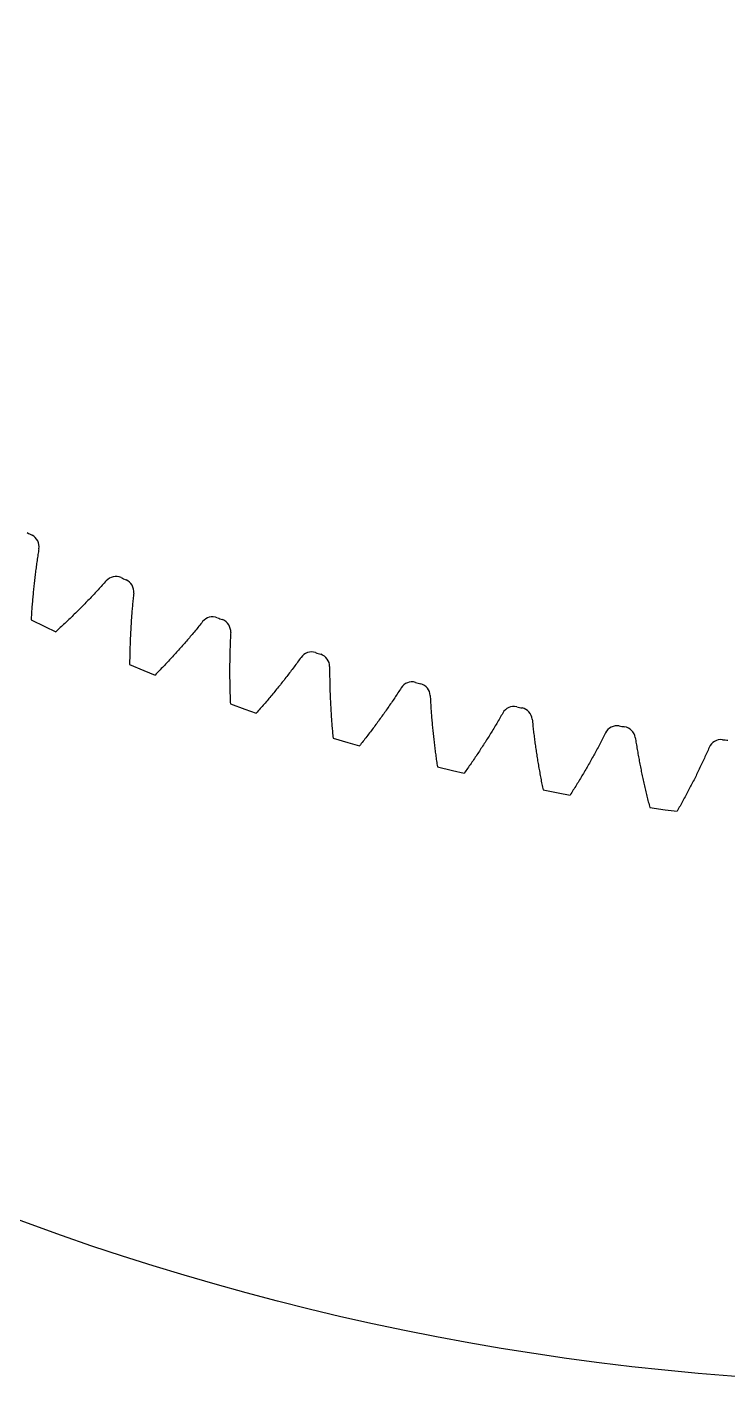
# Model space of a CAD drawing. Header units: inches. Extents: x -337 to 409, y -412 to 336.
# Drawn here: x -248.6 to -212.4, y 65.3 to 135.4 of the extents above; entities that cross this region are included whole.
import ezdxf

# ---------------------------------------------------------------- set-up
doc = ezdxf.new("R2010")
doc.units = ezdxf.units.IN
doc.header["$MEASUREMENT"] = 0

msp = doc.modelspace()

# ---------------------------------------------------------------- linework, layer by layer
at = {"color": 7, "linetype": 'Continuous'}
for p, q in [((-248.115, 107.906), (-248.126, 107.829)), ((-248.104, 107.982), (-248.115, 107.906)), ((-248.092, 108.058), (-248.104, 107.982)), ((-248.08, 108.134), (-248.092, 108.058)), ((-248.069, 108.21), (-248.08, 108.134)), ((-248.056, 108.286), (-248.069, 108.21)), ((-248.044, 108.362), (-248.056, 108.286)), ((-248.032, 108.438), (-248.044, 108.362)), ((-248.209, 107.219), (-248.219, 107.143)), ((-248.199, 107.296), (-248.209, 107.219)), ((-248.189, 107.372), (-248.199, 107.296)), ((-248.179, 107.448), (-248.189, 107.372)), ((-248.169, 107.525), (-248.179, 107.448)), ((-248.159, 107.601), (-248.169, 107.525)), ((-248.148, 107.677), (-248.159, 107.601)), ((-248.137, 107.753), (-248.148, 107.677)), ((-248.126, 107.829), (-248.137, 107.753)), ((-248.289, 106.531), (-248.297, 106.455)), ((-248.281, 106.608), (-248.289, 106.531)), ((-248.272, 106.684), (-248.281, 106.608)), ((-248.264, 106.761), (-248.272, 106.684)), ((-248.255, 106.837), (-248.264, 106.761)), ((-248.246, 106.914), (-248.255, 106.837)), ((-248.237, 106.99), (-248.246, 106.914)), ((-248.228, 107.067), (-248.237, 106.99)), ((-248.219, 107.143), (-248.228, 107.067)), ((-244.758, 106.549), (-244.81, 106.492)), ((-244.707, 106.606), (-244.758, 106.549)), ((-244.655, 106.663), (-244.707, 106.606)), ((-244.604, 106.721), (-244.655, 106.663)), ((-244.553, 106.778), (-244.604, 106.721)), ((-248.356, 105.842), (-248.363, 105.765)), ((-248.349, 105.918), (-248.356, 105.842)), ((-248.342, 105.995), (-248.349, 105.918)), ((-248.335, 106.072), (-248.342, 105.995)), ((-248.328, 106.148), (-248.335, 106.072)), ((-248.32, 106.225), (-248.328, 106.148)), ((-248.313, 106.302), (-248.32, 106.225)), ((-248.305, 106.378), (-248.313, 106.302)), ((-248.297, 106.455), (-248.305, 106.378)), ((-245.441, 105.818), (-245.495, 105.763)), ((-245.388, 105.874), (-245.441, 105.818)), ((-245.335, 105.929), (-245.388, 105.874)), ((-245.282, 105.985), (-245.335, 105.929)), ((-245.229, 106.041), (-245.282, 105.985)), ((-245.176, 106.097), (-245.229, 106.041)), ((-245.123, 106.153), (-245.176, 106.097)), ((-245.071, 106.209), (-245.123, 106.153)), ((-245.018, 106.266), (-245.071, 106.209)), ((-244.966, 106.322), (-245.018, 106.266)), ((-244.914, 106.379), (-244.966, 106.322)), ((-244.862, 106.435), (-244.914, 106.379)), ((-244.81, 106.492), (-244.862, 106.435)), ((-243.167, 105.841), (-243.174, 105.764)), ((-243.159, 105.917), (-243.167, 105.841)), ((-243.151, 105.994), (-243.159, 105.917)), ((-243.142, 106.07), (-243.151, 105.994)), ((-243.134, 106.147), (-243.142, 106.07)), ((-248.41, 105.151), (-248.416, 105.075)), ((-248.405, 105.228), (-248.41, 105.151)), ((-248.399, 105.305), (-248.405, 105.228)), ((-248.394, 105.382), (-248.399, 105.305)), ((-248.388, 105.458), (-248.394, 105.382)), ((-248.382, 105.535), (-248.388, 105.458)), ((-248.375, 105.612), (-248.382, 105.535)), ((-248.369, 105.689), (-248.375, 105.612)), ((-248.363, 105.765), (-248.369, 105.689)), ((-246.146, 105.108), (-246.201, 105.054)), ((-246.091, 105.162), (-246.146, 105.108)), ((-246.036, 105.216), (-246.091, 105.162)), ((-245.981, 105.27), (-246.036, 105.216)), ((-245.927, 105.324), (-245.981, 105.27)), ((-245.873, 105.379), (-245.927, 105.324)), ((-245.818, 105.433), (-245.873, 105.379)), ((-245.764, 105.488), (-245.818, 105.433)), ((-245.71, 105.543), (-245.764, 105.488)), ((-245.656, 105.597), (-245.71, 105.543)), ((-245.602, 105.653), (-245.656, 105.597)), ((-245.548, 105.708), (-245.602, 105.653)), ((-245.495, 105.763), (-245.548, 105.708)), ((-243.23, 105.151), (-243.236, 105.074)), ((-243.223, 105.228), (-243.23, 105.151)), ((-243.217, 105.304), (-243.223, 105.228)), ((-243.21, 105.381), (-243.217, 105.304)), ((-243.204, 105.457), (-243.21, 105.381)), ((-243.197, 105.534), (-243.204, 105.457)), ((-243.189, 105.611), (-243.197, 105.534)), ((-243.182, 105.687), (-243.189, 105.611)), ((-243.174, 105.764), (-243.182, 105.687)), ((-248.43, 104.844), (-248.435, 104.767)), ((-248.426, 104.921), (-248.43, 104.844)), ((-248.421, 104.998), (-248.426, 104.921)), ((-248.416, 105.075), (-248.421, 104.998)), ((-246.869, 104.416), (-246.925, 104.364)), ((-246.812, 104.469), (-246.869, 104.416)), ((-246.756, 104.521), (-246.812, 104.469)), ((-246.7, 104.574), (-246.756, 104.521)), ((-246.644, 104.627), (-246.7, 104.574)), ((-246.588, 104.68), (-246.644, 104.627)), ((-246.533, 104.733), (-246.588, 104.68)), ((-246.477, 104.786), (-246.533, 104.733)), ((-246.422, 104.839), (-246.477, 104.786)), ((-246.366, 104.893), (-246.422, 104.839)), ((-246.311, 104.946), (-246.366, 104.893)), ((-246.256, 105), (-246.311, 104.946)), ((-246.201, 105.054), (-246.256, 105)), ((-243.278, 104.46), (-243.283, 104.383)), ((-243.273, 104.537), (-243.278, 104.46)), ((-243.268, 104.614), (-243.273, 104.537)), ((-243.263, 104.69), (-243.268, 104.614)), ((-243.258, 104.767), (-243.263, 104.69)), ((-243.253, 104.844), (-243.258, 104.767)), ((-243.247, 104.921), (-243.253, 104.844)), ((-243.242, 104.997), (-243.247, 104.921)), ((-243.236, 105.074), (-243.242, 104.997)), ((-239.766, 104.432), (-239.815, 104.372)), ((-239.718, 104.492), (-239.766, 104.432)), ((-239.669, 104.552), (-239.718, 104.492)), ((-239.621, 104.612), (-239.669, 104.552)), ((-239.573, 104.672), (-239.621, 104.612)), ((-247.095, 104.207), (-247.151, 104.155)), ((-247.038, 104.259), (-247.095, 104.207)), ((-246.981, 104.311), (-247.038, 104.259)), ((-246.925, 104.364), (-246.981, 104.311)), ((-243.313, 103.768), (-243.316, 103.691)), ((-243.31, 103.845), (-243.313, 103.768)), ((-243.306, 103.922), (-243.31, 103.845)), ((-243.303, 103.999), (-243.306, 103.922)), ((-243.299, 104.076), (-243.303, 103.999)), ((-243.295, 104.153), (-243.299, 104.076)), ((-243.291, 104.229), (-243.295, 104.153)), ((-243.287, 104.306), (-243.291, 104.229)), ((-243.283, 104.383), (-243.287, 104.306)), ((-240.36, 103.725), (-240.41, 103.666)), ((-240.31, 103.783), (-240.36, 103.725)), ((-240.26, 103.841), (-240.31, 103.783)), ((-240.21, 103.9), (-240.26, 103.841)), ((-240.16, 103.959), (-240.21, 103.9)), ((-240.11, 104.017), (-240.16, 103.959)), ((-240.061, 104.076), (-240.11, 104.017)), ((-240.011, 104.135), (-240.061, 104.076)), ((-239.962, 104.194), (-240.011, 104.135)), ((-239.913, 104.254), (-239.962, 104.194)), ((-239.864, 104.313), (-239.913, 104.254)), ((-239.815, 104.372), (-239.864, 104.313)), ((-238.143, 103.731), (-238.147, 103.654)), ((-238.14, 103.808), (-238.143, 103.731)), ((-238.136, 103.885), (-238.14, 103.808)), ((-238.132, 103.961), (-238.136, 103.885)), ((-238.127, 104.038), (-238.132, 103.961)), ((-238.123, 104.115), (-238.127, 104.038)), ((-243.337, 102.999), (-243.339, 102.922)), ((-243.335, 103.076), (-243.337, 102.999)), ((-243.334, 103.153), (-243.335, 103.076)), ((-243.332, 103.23), (-243.334, 103.153)), ((-243.329, 103.307), (-243.332, 103.23)), ((-243.327, 103.384), (-243.329, 103.307)), ((-243.325, 103.46), (-243.327, 103.384)), ((-243.322, 103.537), (-243.325, 103.46)), ((-243.319, 103.614), (-243.322, 103.537)), ((-243.316, 103.691), (-243.319, 103.614)), ((-240.972, 103.034), (-241.024, 102.977)), ((-240.921, 103.091), (-240.972, 103.034)), ((-240.869, 103.148), (-240.921, 103.091)), ((-240.818, 103.205), (-240.869, 103.148)), ((-240.766, 103.262), (-240.818, 103.205)), ((-240.715, 103.32), (-240.766, 103.262)), ((-240.664, 103.377), (-240.715, 103.32)), ((-240.613, 103.435), (-240.664, 103.377)), ((-240.562, 103.492), (-240.613, 103.435)), ((-240.511, 103.55), (-240.562, 103.492)), ((-240.461, 103.608), (-240.511, 103.55)), ((-240.41, 103.666), (-240.461, 103.608)), ((-238.169, 103.039), (-238.17, 102.962)), ((-238.167, 103.116), (-238.169, 103.039)), ((-238.164, 103.192), (-238.167, 103.116)), ((-238.162, 103.269), (-238.164, 103.192)), ((-238.159, 103.346), (-238.162, 103.269)), ((-238.156, 103.423), (-238.159, 103.346)), ((-238.154, 103.5), (-238.156, 103.423)), ((-238.15, 103.577), (-238.154, 103.5)), ((-238.147, 103.654), (-238.15, 103.577)), ((-243.344, 102.537), (-243.345, 102.46)), ((-243.343, 102.614), (-243.344, 102.537)), ((-243.341, 102.768), (-243.343, 102.691)), ((-243.343, 102.691), (-243.343, 102.614)), ((-243.34, 102.845), (-243.341, 102.768)), ((-243.339, 102.922), (-243.34, 102.845)), ((-241.655, 102.302), (-241.708, 102.247)), ((-241.602, 102.358), (-241.655, 102.302)), ((-241.549, 102.414), (-241.602, 102.358)), ((-241.496, 102.469), (-241.549, 102.414)), ((-241.443, 102.525), (-241.496, 102.469)), ((-241.39, 102.581), (-241.443, 102.525)), ((-241.338, 102.638), (-241.39, 102.581)), ((-241.285, 102.694), (-241.338, 102.638)), ((-241.233, 102.75), (-241.285, 102.694)), ((-241.18, 102.807), (-241.233, 102.75)), ((-241.128, 102.863), (-241.18, 102.807)), ((-241.076, 102.92), (-241.128, 102.863)), ((-241.024, 102.977), (-241.076, 102.92)), ((-238.179, 102.346), (-238.18, 102.269)), ((-238.178, 102.5), (-238.179, 102.423)), ((-238.179, 102.423), (-238.179, 102.346)), ((-238.177, 102.577), (-238.178, 102.5)), ((-238.176, 102.654), (-238.177, 102.577)), ((-238.175, 102.731), (-238.176, 102.654)), ((-238.174, 102.808), (-238.175, 102.731)), ((-238.172, 102.885), (-238.174, 102.808)), ((-238.17, 102.962), (-238.172, 102.885)), ((-234.853, 102.331), (-234.899, 102.27)), ((-234.807, 102.393), (-234.853, 102.331)), ((-234.761, 102.455), (-234.807, 102.393)), ((-234.716, 102.517), (-234.761, 102.455)), ((-234.67, 102.579), (-234.716, 102.517)), ((-234.625, 102.641), (-234.67, 102.579)), ((-234.58, 102.704), (-234.625, 102.641)), ((-234.535, 102.766), (-234.58, 102.704)), ((-234.49, 102.829), (-234.535, 102.766)), ((-233.013, 102.349), (-233.013, 102.272)), ((-241.977, 101.971), (-242.031, 101.916)), ((-241.923, 102.026), (-241.977, 101.971)), ((-241.869, 102.081), (-241.923, 102.026)), ((-241.815, 102.136), (-241.869, 102.081)), ((-241.762, 102.191), (-241.815, 102.136)), ((-241.708, 102.247), (-241.762, 102.191)), ((-238.18, 102.269), (-238.18, 102.192)), ((-238.18, 102.192), (-238.18, 102.115)), ((-238.18, 102.115), (-238.18, 102.038)), ((-238.18, 102.038), (-238.179, 101.961)), ((-238.179, 101.961), (-238.179, 101.884)), ((-238.179, 101.884), (-238.178, 101.807)), ((-238.178, 101.807), (-238.178, 101.73)), ((-238.178, 101.73), (-238.177, 101.653)), ((-238.177, 101.653), (-238.175, 101.576)), ((-235.416, 101.599), (-235.464, 101.539)), ((-235.368, 101.659), (-235.416, 101.599)), ((-235.321, 101.72), (-235.368, 101.659)), ((-235.273, 101.781), (-235.321, 101.72)), ((-235.226, 101.841), (-235.273, 101.781)), ((-235.179, 101.902), (-235.226, 101.841)), ((-235.132, 101.963), (-235.179, 101.902)), ((-235.085, 102.024), (-235.132, 101.963)), ((-235.038, 102.086), (-235.085, 102.024)), ((-234.992, 102.147), (-235.038, 102.086)), ((-234.946, 102.208), (-234.992, 102.147)), ((-234.899, 102.27), (-234.946, 102.208)), ((-233.013, 102.272), (-233.013, 102.195)), ((-233.013, 102.195), (-233.013, 102.118)), ((-233.013, 102.118), (-233.013, 102.041)), ((-233.013, 102.041), (-233.013, 101.964)), ((-233.013, 101.964), (-233.012, 101.887)), ((-233.012, 101.887), (-233.012, 101.81)), ((-233.012, 101.81), (-233.011, 101.733)), ((-233.011, 101.733), (-233.01, 101.656)), ((-233.01, 101.656), (-233.009, 101.579)), ((-238.175, 101.576), (-238.174, 101.5)), ((-238.174, 101.5), (-238.173, 101.423)), ((-238.173, 101.423), (-238.171, 101.346)), ((-238.171, 101.346), (-238.17, 101.269)), ((-238.17, 101.269), (-238.168, 101.192)), ((-238.168, 101.192), (-238.166, 101.115)), ((-238.166, 101.115), (-238.164, 101.038)), ((-238.164, 101.038), (-238.161, 100.961)), ((-238.161, 100.961), (-238.159, 100.884)), ((-235.948, 100.941), (-235.997, 100.882)), ((-235.899, 101), (-235.948, 100.941)), ((-235.85, 101.06), (-235.899, 101)), ((-235.802, 101.119), (-235.85, 101.06)), ((-235.753, 101.179), (-235.802, 101.119)), ((-235.704, 101.239), (-235.753, 101.179)), ((-235.656, 101.299), (-235.704, 101.239)), ((-235.608, 101.358), (-235.656, 101.299)), ((-235.56, 101.418), (-235.608, 101.358)), ((-235.511, 101.478), (-235.56, 101.418)), ((-235.464, 101.539), (-235.511, 101.478)), ((-233.009, 101.579), (-233.007, 101.502)), ((-233.007, 101.502), (-233.006, 101.425)), ((-233.006, 101.425), (-233.004, 101.348)), ((-233.004, 101.348), (-233.002, 101.271)), ((-233.002, 101.271), (-233, 101.194)), ((-233, 101.194), (-232.997, 101.117)), ((-232.997, 101.117), (-232.995, 101.04)), ((-232.995, 101.04), (-232.992, 100.963)), ((-232.992, 100.963), (-232.989, 100.887)), ((-229.526, 100.931), (-229.569, 100.867)), ((-229.484, 100.995), (-229.526, 100.931)), ((-229.442, 101.06), (-229.484, 100.995)), ((-229.4, 101.124), (-229.442, 101.06)), ((-229.359, 101.189), (-229.4, 101.124)), ((-229.317, 101.254), (-229.359, 101.189)), ((-238.159, 100.884), (-238.156, 100.807)), ((-238.156, 100.807), (-238.153, 100.73)), ((-238.153, 100.73), (-238.15, 100.653)), ((-238.15, 100.653), (-238.147, 100.576)), ((-238.147, 100.576), (-238.144, 100.5)), ((-238.144, 100.5), (-238.141, 100.423)), ((-236.546, 100.237), (-236.596, 100.179)), ((-236.495, 100.295), (-236.546, 100.237)), ((-236.445, 100.353), (-236.495, 100.295)), ((-236.395, 100.412), (-236.445, 100.353)), ((-236.345, 100.47), (-236.395, 100.412)), ((-236.295, 100.529), (-236.345, 100.47)), ((-236.245, 100.587), (-236.295, 100.529)), ((-236.195, 100.646), (-236.245, 100.587)), ((-236.146, 100.705), (-236.195, 100.646)), ((-236.096, 100.764), (-236.146, 100.705)), ((-236.047, 100.823), (-236.096, 100.764)), ((-235.997, 100.882), (-236.047, 100.823)), ((-232.989, 100.887), (-232.986, 100.81)), ((-232.986, 100.81), (-232.983, 100.733)), ((-232.983, 100.733), (-232.98, 100.656)), ((-232.98, 100.656), (-232.976, 100.579)), ((-232.976, 100.579), (-232.972, 100.502)), ((-232.972, 100.502), (-232.969, 100.425)), ((-232.969, 100.425), (-232.965, 100.349)), ((-232.965, 100.349), (-232.96, 100.272)), ((-232.96, 100.272), (-232.956, 100.195)), ((-232.956, 100.195), (-232.952, 100.118)), ((-230.001, 100.23), (-230.045, 100.166)), ((-229.957, 100.293), (-230.001, 100.23)), ((-229.913, 100.356), (-229.957, 100.293)), ((-229.869, 100.42), (-229.913, 100.356)), ((-229.826, 100.483), (-229.869, 100.42)), ((-229.783, 100.547), (-229.826, 100.483)), ((-229.74, 100.611), (-229.783, 100.547)), ((-229.697, 100.674), (-229.74, 100.611)), ((-229.654, 100.739), (-229.697, 100.674)), ((-229.611, 100.802), (-229.654, 100.739)), ((-229.569, 100.867), (-229.611, 100.802)), ((-227.817, 100.852), (-227.813, 100.775)), ((-227.813, 100.775), (-227.81, 100.698)), ((-227.81, 100.698), (-227.806, 100.621)), ((-227.806, 100.621), (-227.801, 100.544)), ((-227.801, 100.544), (-227.797, 100.468)), ((-227.797, 100.468), (-227.793, 100.391)), ((-227.793, 100.391), (-227.788, 100.314)), ((-227.788, 100.314), (-227.783, 100.237)), ((-227.783, 100.237), (-227.778, 100.16)), ((-236.749, 100.005), (-236.8, 99.948)), ((-236.698, 100.063), (-236.749, 100.005)), ((-236.647, 100.121), (-236.698, 100.063)), ((-236.596, 100.179), (-236.647, 100.121)), ((-232.952, 100.118), (-232.947, 100.041)), ((-232.947, 100.041), (-232.942, 99.964)), ((-232.942, 99.964), (-232.937, 99.888)), ((-232.937, 99.888), (-232.932, 99.811)), ((-232.932, 99.811), (-232.927, 99.734)), ((-232.927, 99.734), (-232.922, 99.657)), ((-232.922, 99.657), (-232.916, 99.58)), ((-232.916, 99.58), (-232.91, 99.504)), ((-232.91, 99.504), (-232.904, 99.427)), ((-230.492, 99.54), (-230.538, 99.478)), ((-230.447, 99.603), (-230.492, 99.54)), ((-230.402, 99.665), (-230.447, 99.603)), ((-230.357, 99.727), (-230.402, 99.665)), ((-230.311, 99.79), (-230.357, 99.727)), ((-230.267, 99.852), (-230.311, 99.79)), ((-230.222, 99.915), (-230.267, 99.852)), ((-230.177, 99.978), (-230.222, 99.915)), ((-230.133, 100.041), (-230.177, 99.978)), ((-230.089, 100.103), (-230.133, 100.041)), ((-230.045, 100.166), (-230.089, 100.103)), ((-227.778, 100.16), (-227.773, 100.084)), ((-227.773, 100.084), (-227.767, 100.007)), ((-227.767, 100.007), (-227.762, 99.93)), ((-227.762, 99.93), (-227.756, 99.853)), ((-227.756, 99.853), (-227.75, 99.777)), ((-227.75, 99.777), (-227.744, 99.7)), ((-227.744, 99.7), (-227.737, 99.623)), ((-227.737, 99.623), (-227.731, 99.546)), ((-227.731, 99.546), (-227.724, 99.47)), ((-224.3, 99.552), (-224.339, 99.486)), ((-224.261, 99.619), (-224.3, 99.552)), ((-224.222, 99.685), (-224.261, 99.619)), ((-224.184, 99.752), (-224.222, 99.685)), ((-224.145, 99.819), (-224.184, 99.752)), ((-224.107, 99.885), (-224.145, 99.819)), ((-224.069, 99.952), (-224.107, 99.885)), ((-222.55, 99.629), (-222.542, 99.553)), ((-222.542, 99.553), (-222.535, 99.476)), ((-232.904, 99.427), (-232.898, 99.35)), ((-232.898, 99.35), (-232.892, 99.273)), ((-232.892, 99.273), (-232.886, 99.197)), ((-232.886, 99.197), (-232.879, 99.12)), ((-232.879, 99.12), (-232.873, 99.043)), ((-232.873, 99.043), (-232.866, 98.967)), ((-232.866, 98.967), (-232.859, 98.89)), ((-232.859, 98.89), (-232.852, 98.814)), ((-232.852, 98.814), (-232.845, 98.737)), ((-231.046, 98.802), (-231.093, 98.741)), ((-230.999, 98.863), (-231.046, 98.802)), ((-230.953, 98.924), (-230.999, 98.863)), ((-230.906, 98.985), (-230.953, 98.924)), ((-230.859, 99.046), (-230.906, 98.985)), ((-230.813, 99.108), (-230.859, 99.046)), ((-230.767, 99.169), (-230.813, 99.108)), ((-230.721, 99.231), (-230.767, 99.169)), ((-230.675, 99.293), (-230.721, 99.231)), ((-230.629, 99.355), (-230.675, 99.293)), ((-230.583, 99.416), (-230.629, 99.355)), ((-230.538, 99.478), (-230.583, 99.416)), ((-227.724, 99.47), (-227.717, 99.393)), ((-227.717, 99.393), (-227.71, 99.317)), ((-227.71, 99.317), (-227.703, 99.24)), ((-227.703, 99.24), (-227.695, 99.163)), ((-227.695, 99.163), (-227.688, 99.087)), ((-227.688, 99.087), (-227.68, 99.01)), ((-227.68, 99.01), (-227.672, 98.934)), ((-227.672, 98.934), (-227.664, 98.857)), ((-227.664, 98.857), (-227.656, 98.781)), ((-224.739, 98.828), (-224.78, 98.763)), ((-224.698, 98.894), (-224.739, 98.828)), ((-224.658, 98.959), (-224.698, 98.894)), ((-224.617, 99.025), (-224.658, 98.959)), ((-224.577, 99.09), (-224.617, 99.025)), ((-224.537, 99.156), (-224.577, 99.09)), ((-224.497, 99.222), (-224.537, 99.156)), ((-224.457, 99.288), (-224.497, 99.222)), ((-224.418, 99.354), (-224.457, 99.288)), ((-224.379, 99.42), (-224.418, 99.354)), ((-224.339, 99.486), (-224.379, 99.42)), ((-222.535, 99.476), (-222.526, 99.4)), ((-222.526, 99.4), (-222.518, 99.323)), ((-222.518, 99.323), (-222.51, 99.246)), ((-222.51, 99.246), (-222.501, 99.17)), ((-222.501, 99.17), (-222.493, 99.094)), ((-222.493, 99.094), (-222.484, 99.017)), ((-222.484, 99.017), (-222.475, 98.941)), ((-222.475, 98.941), (-222.465, 98.864)), ((-222.465, 98.864), (-222.456, 98.788)), ((-218.795, 98.858), (-218.829, 98.789)), ((-218.76, 98.927), (-218.795, 98.858)), ((-232.845, 98.737), (-232.837, 98.66)), ((-231.425, 98.317), (-231.473, 98.256)), ((-231.377, 98.377), (-231.425, 98.317)), ((-231.33, 98.437), (-231.377, 98.377)), ((-231.282, 98.498), (-231.33, 98.437)), ((-231.235, 98.558), (-231.282, 98.498)), ((-231.187, 98.619), (-231.235, 98.558)), ((-231.14, 98.68), (-231.187, 98.619)), ((-231.093, 98.741), (-231.14, 98.68)), ((-227.656, 98.781), (-227.648, 98.704)), ((-227.648, 98.704), (-227.639, 98.627)), ((-227.639, 98.627), (-227.631, 98.551)), ((-227.631, 98.551), (-227.622, 98.475)), ((-227.622, 98.475), (-227.613, 98.398)), ((-227.613, 98.398), (-227.604, 98.322)), ((-227.604, 98.322), (-227.594, 98.245)), ((-227.594, 98.245), (-227.585, 98.169)), ((-227.585, 98.169), (-227.575, 98.093)), ((-227.575, 98.093), (-227.566, 98.016)), ((-225.195, 98.115), (-225.237, 98.051)), ((-225.153, 98.18), (-225.195, 98.115)), ((-225.111, 98.244), (-225.153, 98.18)), ((-225.069, 98.309), (-225.111, 98.244)), ((-225.027, 98.373), (-225.069, 98.309)), ((-224.986, 98.438), (-225.027, 98.373)), ((-224.944, 98.503), (-224.986, 98.438)), ((-224.903, 98.568), (-224.944, 98.503)), ((-224.862, 98.633), (-224.903, 98.568)), ((-224.82, 98.698), (-224.862, 98.633)), ((-224.78, 98.763), (-224.82, 98.698)), ((-222.456, 98.788), (-222.446, 98.712)), ((-222.446, 98.712), (-222.436, 98.635)), ((-222.436, 98.635), (-222.426, 98.559)), ((-222.426, 98.559), (-222.416, 98.483)), ((-222.416, 98.483), (-222.406, 98.406)), ((-222.406, 98.406), (-222.395, 98.33)), ((-222.395, 98.33), (-222.385, 98.254)), ((-222.385, 98.254), (-222.374, 98.178)), ((-222.374, 98.178), (-222.363, 98.102)), ((-222.363, 98.102), (-222.351, 98.025)), ((-219.186, 98.107), (-219.222, 98.04)), ((-219.149, 98.175), (-219.186, 98.107)), ((-219.113, 98.243), (-219.149, 98.175)), ((-219.077, 98.311), (-219.113, 98.243)), ((-219.041, 98.379), (-219.077, 98.311)), ((-219.006, 98.447), (-219.041, 98.379)), ((-218.97, 98.516), (-219.006, 98.447)), ((-218.935, 98.584), (-218.97, 98.516)), ((-218.899, 98.652), (-218.935, 98.584)), ((-218.864, 98.721), (-218.899, 98.652)), ((-218.829, 98.789), (-218.864, 98.721)), ((-217.226, 98.684), (-217.214, 98.608)), ((-217.214, 98.608), (-217.203, 98.532)), ((-217.203, 98.532), (-217.191, 98.456)), ((-217.191, 98.456), (-217.179, 98.38)), ((-217.179, 98.38), (-217.166, 98.304)), ((-217.166, 98.304), (-217.154, 98.228)), ((-217.154, 98.228), (-217.141, 98.152)), ((-217.141, 98.152), (-217.128, 98.076)), ((-213.436, 98.11), (-213.467, 98.04)), ((-213.405, 98.181), (-213.436, 98.11)), ((-227.566, 98.016), (-227.556, 97.94)), ((-227.556, 97.94), (-227.546, 97.864)), ((-227.546, 97.864), (-227.536, 97.787)), ((-227.536, 97.787), (-227.525, 97.711)), ((-227.525, 97.711), (-227.515, 97.635)), ((-227.515, 97.635), (-227.504, 97.559)), ((-227.504, 97.559), (-227.493, 97.483)), ((-227.493, 97.483), (-227.482, 97.406)), ((-227.482, 97.406), (-227.471, 97.33)), ((-225.667, 97.413), (-225.711, 97.349)), ((-225.624, 97.476), (-225.667, 97.413)), ((-225.58, 97.54), (-225.624, 97.476)), ((-225.537, 97.603), (-225.58, 97.54)), ((-225.494, 97.667), (-225.537, 97.603)), ((-225.451, 97.731), (-225.494, 97.667)), ((-225.408, 97.795), (-225.451, 97.731)), ((-225.365, 97.859), (-225.408, 97.795)), ((-225.322, 97.923), (-225.365, 97.859)), ((-225.28, 97.987), (-225.322, 97.923)), ((-225.237, 98.051), (-225.28, 97.987)), ((-222.351, 98.025), (-222.34, 97.949)), ((-222.34, 97.949), (-222.329, 97.873)), ((-222.329, 97.873), (-222.317, 97.797)), ((-222.317, 97.797), (-222.305, 97.721)), ((-222.305, 97.721), (-222.293, 97.645)), ((-222.293, 97.645), (-222.281, 97.569)), ((-222.281, 97.569), (-222.268, 97.493)), ((-222.268, 97.493), (-222.256, 97.417)), ((-222.256, 97.417), (-222.243, 97.341)), ((-219.558, 97.434), (-219.596, 97.367)), ((-219.52, 97.501), (-219.558, 97.434)), ((-219.482, 97.568), (-219.52, 97.501)), ((-219.445, 97.635), (-219.482, 97.568)), ((-219.407, 97.702), (-219.445, 97.635)), ((-219.37, 97.769), (-219.407, 97.702)), ((-219.333, 97.837), (-219.37, 97.769)), ((-219.296, 97.904), (-219.333, 97.837)), ((-219.259, 97.972), (-219.296, 97.904)), ((-219.222, 98.04), (-219.259, 97.972)), ((-217.128, 98.076), (-217.115, 98)), ((-217.115, 98), (-217.102, 97.924)), ((-217.102, 97.924), (-217.088, 97.849)), ((-217.088, 97.849), (-217.075, 97.773)), ((-217.075, 97.773), (-217.061, 97.697)), ((-217.061, 97.697), (-217.047, 97.621)), ((-217.047, 97.621), (-217.033, 97.546)), ((-217.033, 97.546), (-217.018, 97.47)), ((-217.018, 97.47), (-217.004, 97.395)), ((-217.004, 97.395), (-216.989, 97.319)), ((-213.754, 97.41), (-213.787, 97.34)), ((-213.722, 97.479), (-213.754, 97.41)), ((-213.689, 97.549), (-213.722, 97.479)), ((-213.657, 97.619), (-213.689, 97.549)), ((-213.625, 97.689), (-213.657, 97.619)), ((-213.593, 97.759), (-213.625, 97.689)), ((-213.561, 97.829), (-213.593, 97.759)), ((-213.53, 97.899), (-213.561, 97.829)), ((-213.498, 97.969), (-213.53, 97.899)), ((-213.467, 98.04), (-213.498, 97.969)), ((-227.471, 97.33), (-227.46, 97.254)), ((-227.46, 97.254), (-227.448, 97.178)), ((-226.021, 96.909), (-226.065, 96.846)), ((-225.976, 96.971), (-226.021, 96.909)), ((-225.931, 97.034), (-225.976, 96.971)), ((-225.887, 97.097), (-225.931, 97.034)), ((-225.843, 97.16), (-225.887, 97.097)), ((-225.799, 97.223), (-225.843, 97.16)), ((-225.755, 97.286), (-225.799, 97.223)), ((-225.711, 97.349), (-225.755, 97.286)), ((-222.243, 97.341), (-222.231, 97.265)), ((-222.231, 97.265), (-222.218, 97.189)), ((-222.218, 97.189), (-222.204, 97.114)), ((-222.204, 97.114), (-222.191, 97.038)), ((-222.191, 97.038), (-222.178, 96.962)), ((-222.178, 96.962), (-222.164, 96.886)), ((-222.164, 96.886), (-222.151, 96.811)), ((-222.151, 96.811), (-222.137, 96.735)), ((-222.137, 96.735), (-222.123, 96.659)), ((-219.984, 96.702), (-220.024, 96.636)), ((-219.945, 96.768), (-219.984, 96.702)), ((-219.905, 96.834), (-219.945, 96.768)), ((-219.866, 96.901), (-219.905, 96.834)), ((-219.827, 96.967), (-219.866, 96.901)), ((-219.788, 97.034), (-219.827, 96.967)), ((-219.75, 97.1), (-219.788, 97.034)), ((-219.711, 97.166), (-219.75, 97.1)), ((-219.673, 97.233), (-219.711, 97.166)), ((-219.634, 97.3), (-219.673, 97.233)), ((-219.596, 97.367), (-219.634, 97.3)), ((-216.989, 97.319), (-216.974, 97.244)), ((-216.974, 97.244), (-216.959, 97.168)), ((-216.959, 97.168), (-216.944, 97.093)), ((-216.944, 97.093), (-216.929, 97.017)), ((-216.929, 97.017), (-216.913, 96.942)), ((-216.913, 96.942), (-216.898, 96.867)), ((-216.898, 96.867), (-216.882, 96.791)), ((-216.882, 96.791), (-216.866, 96.716)), ((-216.866, 96.716), (-216.85, 96.641)), ((-214.089, 96.717), (-214.123, 96.648)), ((-214.055, 96.786), (-214.089, 96.717)), ((-214.021, 96.855), (-214.055, 96.786)), ((-213.987, 96.924), (-214.021, 96.855)), ((-213.953, 96.993), (-213.987, 96.924)), ((-213.92, 97.062), (-213.953, 96.993)), ((-213.886, 97.132), (-213.92, 97.062)), ((-213.853, 97.201), (-213.886, 97.132)), ((-213.82, 97.27), (-213.853, 97.201)), ((-213.787, 97.34), (-213.82, 97.27)), ((-222.123, 96.659), (-222.108, 96.584)), ((-222.108, 96.584), (-222.094, 96.508)), ((-222.094, 96.508), (-222.08, 96.432)), ((-222.08, 96.432), (-222.065, 96.357)), ((-222.065, 96.357), (-222.05, 96.281)), ((-222.05, 96.281), (-222.035, 96.206)), ((-222.035, 96.206), (-222.02, 96.13)), ((-222.02, 96.13), (-222.005, 96.055)), ((-222.005, 96.055), (-221.99, 95.98)), ((-220.386, 96.046), (-220.426, 95.98)), ((-220.345, 96.111), (-220.386, 96.046)), ((-220.304, 96.176), (-220.345, 96.111)), ((-220.264, 96.242), (-220.304, 96.176)), ((-220.223, 96.307), (-220.264, 96.242)), ((-220.183, 96.373), (-220.223, 96.307)), ((-220.143, 96.439), (-220.183, 96.373)), ((-220.103, 96.504), (-220.143, 96.439)), ((-220.063, 96.57), (-220.103, 96.504)), ((-220.024, 96.636), (-220.063, 96.57)), ((-216.85, 96.641), (-216.833, 96.565)), ((-216.833, 96.565), (-216.817, 96.49)), ((-216.817, 96.49), (-216.8, 96.415)), ((-216.8, 96.415), (-216.784, 96.34)), ((-216.784, 96.34), (-216.767, 96.265)), ((-216.767, 96.265), (-216.75, 96.19)), ((-216.75, 96.19), (-216.732, 96.115)), ((-216.732, 96.115), (-216.715, 96.04)), ((-216.715, 96.04), (-216.697, 95.965)), ((-214.439, 96.031), (-214.475, 95.963)), ((-214.403, 96.1), (-214.439, 96.031)), ((-214.368, 96.168), (-214.403, 96.1)), ((-214.333, 96.236), (-214.368, 96.168)), ((-214.297, 96.305), (-214.333, 96.236)), ((-214.262, 96.373), (-214.297, 96.305)), ((-214.227, 96.442), (-214.262, 96.373)), ((-214.192, 96.51), (-214.227, 96.442)), ((-214.158, 96.579), (-214.192, 96.51)), ((-214.123, 96.648), (-214.158, 96.579)), ((-220.55, 95.785), (-220.591, 95.72)), ((-220.508, 95.85), (-220.55, 95.785)), ((-220.467, 95.915), (-220.508, 95.85)), ((-220.426, 95.98), (-220.467, 95.915)), ((-216.697, 95.965), (-216.68, 95.89)), ((-216.68, 95.89), (-216.662, 95.815)), ((-216.662, 95.815), (-216.644, 95.74)), ((-216.644, 95.74), (-216.626, 95.665)), ((-216.626, 95.665), (-216.608, 95.591)), ((-216.608, 95.591), (-216.589, 95.516)), ((-216.589, 95.516), (-216.571, 95.441)), ((-216.571, 95.441), (-216.552, 95.367)), ((-216.552, 95.367), (-216.533, 95.292)), ((-216.533, 95.292), (-216.514, 95.218)), ((-214.803, 95.353), (-214.84, 95.286)), ((-214.766, 95.421), (-214.803, 95.353)), ((-214.729, 95.488), (-214.766, 95.421)), ((-214.692, 95.556), (-214.729, 95.488)), ((-214.656, 95.624), (-214.692, 95.556)), ((-214.619, 95.691), (-214.656, 95.624)), ((-214.583, 95.759), (-214.619, 95.691)), ((-214.547, 95.827), (-214.583, 95.759)), ((-214.511, 95.895), (-214.547, 95.827)), ((-214.475, 95.963), (-214.511, 95.895)), ((-216.514, 95.218), (-216.495, 95.143)), ((-216.495, 95.143), (-216.476, 95.069)), ((-215.028, 94.95), (-215.065, 94.883)), ((-214.99, 95.017), (-215.028, 94.95)), ((-214.952, 95.084), (-214.99, 95.017)), ((-214.915, 95.151), (-214.952, 95.084)), ((-214.877, 95.218), (-214.915, 95.151)), ((-214.84, 95.286), (-214.877, 95.218))]:
    msp.add_line(p, q, dxfattribs=at)
at = {"color": 7, "linetype": 'Continuous', "flags": 128}
for points in [[(-248.639, 109.268), (-248.569, 109.232), (-248.513, 109.203)], [(-248.513, 109.203), (-248.442, 109.167), (-248.387, 109.139)], [(-243.784, 106.944), (-243.712, 106.912), (-243.655, 106.886)], [(-243.655, 106.886), (-243.582, 106.854), (-243.525, 106.829)], [(-248.435, 104.767), (-247.717, 104.422), (-247.151, 104.155)], [(-238.814, 104.877), (-238.74, 104.849), (-238.682, 104.826)], [(-238.682, 104.826), (-238.608, 104.798), (-238.549, 104.776)], [(-233.743, 103.073), (-233.667, 103.049), (-233.608, 103.03)], [(-233.608, 103.03), (-233.532, 103.005), (-233.473, 102.986)], [(-243.345, 102.46), (-242.61, 102.153), (-242.031, 101.916)], [(-228.584, 101.538), (-228.507, 101.517), (-228.447, 101.501)], [(-228.447, 101.501), (-228.37, 101.48), (-228.31, 101.464)], [(-238.141, 100.423), (-237.391, 100.155), (-236.8, 99.948)], [(-223.352, 100.274), (-223.274, 100.257), (-223.213, 100.244)], [(-223.213, 100.244), (-223.135, 100.228), (-223.074, 100.215)], [(-218.061, 99.286), (-217.982, 99.273), (-217.921, 99.263)], [(-217.921, 99.263), (-217.842, 99.251), (-217.78, 99.241)], [(-232.837, 98.66), (-232.074, 98.432), (-231.473, 98.256)], [(-212.725, 98.576), (-212.646, 98.567), (-212.584, 98.561)], [(-212.584, 98.561), (-212.505, 98.552), (-212.443, 98.546)], [(-227.448, 97.178), (-226.674, 96.99), (-226.065, 96.846)], [(-221.99, 95.98), (-221.207, 95.832), (-220.591, 95.72)], [(-216.476, 95.069), (-215.686, 94.962), (-215.065, 94.883)]]:
    msp.add_lwpolyline(points, dxfattribs=at)
at = {"color": 7, "linetype": 'Continuous'}
for centre, start, end in [((-248.688, 108.546), 350.60579, 63.09584), ((-244.056, 106.337), 65.90678, 138.39479), ((-243.795, 106.221), 353.61145, 66.07449), ((-239.054, 104.257), 68.89819, 141.40368), ((-238.787, 104.154), 356.60471, 69.0837), ((-233.949, 102.442), 71.91131, 144.40417), ((-233.678, 102.353), 359.60203, 72.09162), ((-228.757, 100.895), 74.91124, 147.38817), ((-228.481, 100.822), 2.60627, 75.08729), ((-223.491, 99.624), 77.90567, 150.4012), ((-223.212, 99.564), 5.60106, 78.07877), ((-218.166, 98.629), 80.90031, 153.40046), ((-217.884, 98.584), 8.61385, 81.07872), ((-212.796, 97.915), 83.90864, 156.41577)]:
    msp.add_arc(centre, 0.665, start, end, dxfattribs=at)
msp.add_ellipse((-201.837, 200.81), major_axis=(-135.5, 0), ratio=1, dxfattribs=at)

doc.saveas('drawing.dxf')
